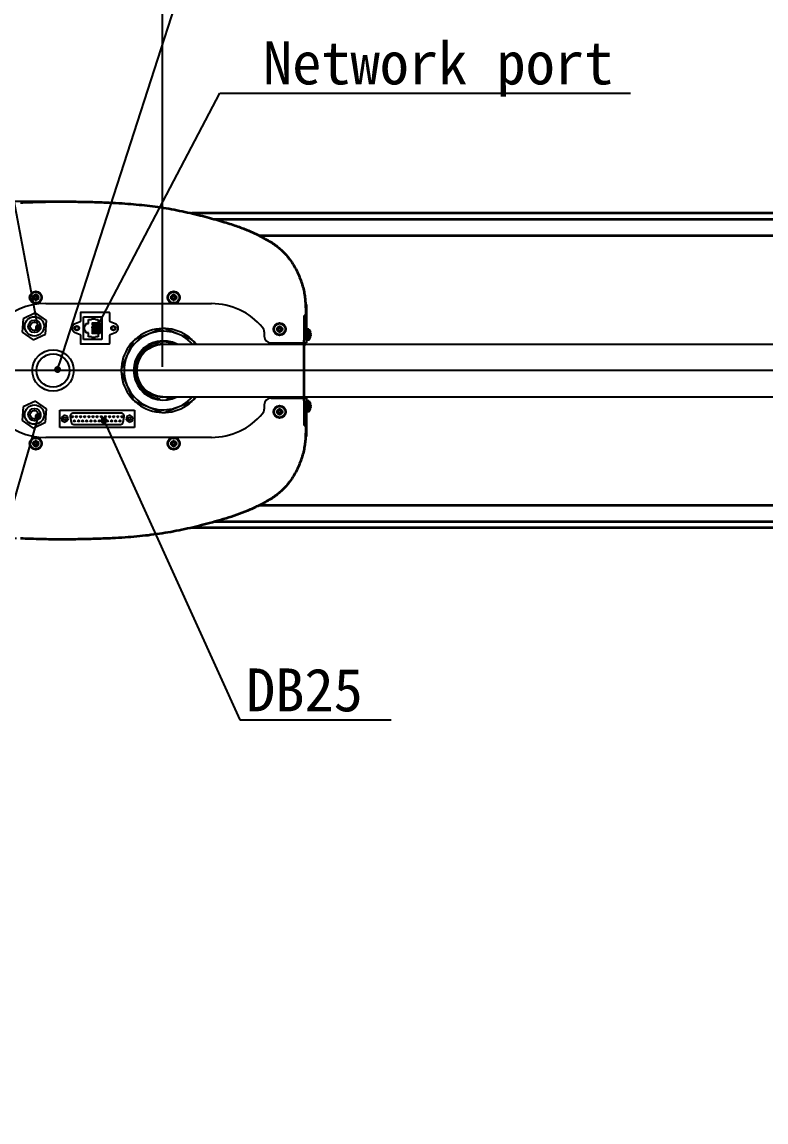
# Model space of a CAD drawing. Header units: millimetres. Extents: x 4086 to 8300, y 123 to 1549.
# Drawn here: x 6857.6 to 6979, y 543.4 to 722.9 of the extents above; entities that cross this region are included whole.
import ezdxf
from ezdxf import colors
from ezdxf.entities.mleader import LeaderData, LeaderLine
from ezdxf.math import Vec2, Vec3

# ---------------------------------------------------------------- set-up
doc = ezdxf.new("R2010")
doc.units = ezdxf.units.MM
doc.linetypes.add('PHANTOM', pattern=[0.8, 0.45, -0.05, 0.1, -0.05, 0.1, -0.05])
doc.layers.add('中心线', color=7, linetype='Continuous')
doc.layers.add('标注', color=7, linetype='Continuous', lineweight=25)
doc.layers.add('粗线', color=7, linetype='PHANTOM', lineweight=35)
doc.styles.get("Standard").update_dxf_attribs({"font": 'simsun.ttc'})
doc.dimstyles.new('直线标注', dxfattribs={"dimtxt": 7, "dimasz": 3, "dimexe": 1.25, "dimexo": 0.625, "dimtad": 1, "dimlfac": 4, "dimdsep": 46, "dimtxsty": 'Standard', "dimcen": 2.5, "dimadec": 0, "dimazin": 0, "dimtm": 1e-09, "dimtfac": 1, "dimtmove": 0, "dimatfit": 3, "dimfxl": 1, "dimarcsym": 0})

# ---------------------------------------------------------------- blocks, each defined once
blk = doc.blocks.new('*D2404')
at = {"layer": 'Defpoints', "color": 0}
for p in [(6880.55, 755.23), (6745.55, 666.02), (6880.55, 666.02)]:
    blk.add_point(p, dxfattribs=at)
at = {"layer": '标注', "color": 0, "linetype": 'Continuous', "lineweight": -2}
for p, q in [((6745.55, 666.64), (6745.55, 756.48)), ((6880.55, 666.64), (6880.55, 756.48)), ((6748.55, 755.23), (6877.55, 755.23))]:
    blk.add_line(p, q, dxfattribs=at)
at = {"layer": '标注', "color": 0}
for points in [[(6748.55, 755.73), (6748.55, 754.73), (6745.55, 755.23)], [(6877.55, 754.73), (6877.55, 755.73), (6880.55, 755.23)]]:
    blk.add_solid(points, dxfattribs=at)
at = {"layer": '标注', "color": 0, "insert": (6824.25, 762.86), "char_height": 7, "attachment_point": 2}
blk.add_mtext('600', dxfattribs=at)
blk = doc.blocks.new('*D2406')
at = {"layer": 'Defpoints', "color": 0}
for p in [(6864.09, 693.59), (6691.02, 638.61), (6857.35, 638.61)]:
    blk.add_point(p, dxfattribs=at)
at = {"layer": '标注', "color": 0, "linetype": 'Continuous', "lineweight": -2}
for p, q in [((6863.47, 693.59), (6689.77, 693.59)), ((6691.02, 690.59), (6691.02, 641.61)), ((6856.72, 638.61), (6689.77, 638.61))]:
    blk.add_line(p, q, dxfattribs=at)
at = {"layer": '标注', "color": 0}
for points in [[(6691.52, 690.59), (6690.52, 690.59), (6691.02, 693.59)], [(6690.52, 641.61), (6691.52, 641.61), (6691.02, 638.61)]]:
    blk.add_solid(points, dxfattribs=at)
at = {"layer": '标注', "color": 0, "insert": (6683.4, 666.16), "char_height": 7, "attachment_point": 2, "rotation": 90}
blk.add_mtext('244.4', dxfattribs=at)
blk = doc.blocks.new('*D2422')
at = {"layer": 'Defpoints', "color": 0}
for p in [(7014.89, 755.23), (6880.55, 666.02), (7014.89, 665.87)]:
    blk.add_point(p, dxfattribs=at)
at = {"layer": '标注', "color": 0, "lineweight": -2}
for p, q in [((6880.55, 666.64), (6880.55, 756.48)), ((7014.89, 666.49), (7014.89, 756.48)), ((6883.55, 755.23), (7011.89, 755.23))]:
    blk.add_line(p, q, dxfattribs=at)
at = {"layer": '标注', "color": 0}
for points in [[(6883.55, 755.73), (6883.55, 754.73), (6880.55, 755.23)], [(7011.89, 754.73), (7011.89, 755.73), (7014.89, 755.23)]]:
    blk.add_solid(points, dxfattribs=at)
at = {"layer": '标注', "color": 0, "insert": (6947.72, 759.36), "char_height": 7, "attachment_point": 5}
blk.add_mtext('600', dxfattribs=at)
blk = doc.blocks.new('_Dot')
at = {"color": 0, "linetype": 'ByBlock', "lineweight": -2}
blk.add_line((-0.5, 0), (-1, 0), dxfattribs=at)
at = {"color": 0, "linetype": 'ByBlock', "const_width": 0.5}
blk.add_lwpolyline([(-0.25, 0, 1), (0.25, 0, 1)], format="xyb", close=True, dxfattribs=at)

msp = doc.modelspace()

# ---------------------------------------------------------------- linework, layer by layer
at = {"color": 7, "linetype": 'Continuous'}
for p, q in [((6859.40223, 677.87709), (6859.40318, 677.84412)), ((6859.68837, 678.04212), (6859.40318, 678.04212)), ((6859.40318, 677.84412), (6859.68837, 677.84412)), ((6859.64176, 677.84412), (6859.64176, 678.04212)), ((6859.75587, 678.39481), (6859.75587, 678.10962)), ((6859.75587, 678.15623), (6859.95387, 678.15623)), ((6859.75587, 677.49144), (6859.75587, 677.77662)), ((6859.95387, 677.73001), (6859.75587, 677.73001)), ((6859.95387, 678.10962), (6859.95387, 678.39481)), ((6859.95387, 677.77662), (6859.95387, 677.49144)), ((6860.02137, 678.04212), (6860.30655, 678.04212)), ((6860.02137, 677.84412), (6860.30655, 677.84412)), ((6860.06798, 678.04212), (6860.06798, 677.84412)), ((6860.3075, 678.00915), (6860.30655, 678.04212)), ((6861.49638, 676.93062), (6888.49638, 676.93062)), ((6881.90223, 677.87709), (6881.90318, 677.84412)), ((6882.18837, 678.04212), (6881.90318, 678.04212)), ((6881.90318, 677.84412), (6882.18837, 677.84412)), ((6882.14176, 677.84412), (6882.14176, 678.04212)), ((6882.25587, 678.39481), (6882.25587, 678.10962)), ((6882.25587, 678.15623), (6882.45387, 678.15623)), ((6882.25587, 677.49144), (6882.25587, 677.77662)), ((6882.45387, 677.73001), (6882.25587, 677.73001)), ((6882.45387, 678.10962), (6882.45387, 678.39481)), ((6882.45387, 677.77662), (6882.45387, 677.49144)), ((6882.52137, 678.04212), (6882.80655, 678.04212)), ((6882.52137, 677.84412), (6882.80655, 677.84412)), ((6882.56798, 678.04212), (6882.56798, 677.84412)), ((6882.8075, 678.00915), (6882.80655, 678.04212)), ((6859.80827, 675.41927), (6857.81282, 674.47319)), ((6861.62532, 674.16419), (6859.80827, 675.41927)), ((6867.14487, 675.37812), (6867.14487, 674.08249)), ((6871.82487, 675.49062), (6867.25737, 675.49062)), ((6871.93737, 674.08249), (6871.93737, 675.37812)), ((6904.03351, 676.77245), (6904.03351, 670.51812)), ((6857.81282, 674.47319), (6857.63442, 672.27205)), ((6861.44692, 671.96305), (6861.62532, 674.16419)), ((6867.07399, 673.97797), (6866.26854, 673.65725)), ((6867.63987, 671.08062), (6867.63987, 674.77062)), ((6867.63987, 674.77062), (6870.65487, 674.77062)), ((6867.79737, 672.47562), (6867.79737, 673.37562)), ((6867.79737, 673.37562), (6868.04487, 673.37562)), ((6868.04487, 673.37562), (6868.04487, 673.70187)), ((6868.04487, 673.70187), (6868.44987, 673.70187)), ((6868.44987, 673.70187), (6868.44987, 674.32062)), ((6868.44987, 674.32062), (6868.92237, 674.32062)), ((6868.92237, 674.32062), (6868.92237, 674.45562)), ((6868.92237, 674.45562), (6869.61987, 674.45562)), ((6869.03875, 673.67712), (6869.03875, 673.78062)), ((6869.03875, 673.78062), (6870.04737, 673.78062)), ((6869.03875, 673.67712), (6870.36237, 673.67712)), ((6869.03875, 673.44762), (6869.03875, 673.55112)), ((6869.03875, 673.55112), (6870.36237, 673.55112)), ((6869.03875, 673.44762), (6870.36237, 673.44762)), ((6869.03875, 673.21812), (6869.03875, 673.32162)), ((6869.03875, 673.32162), (6870.36237, 673.32162)), ((6869.03875, 673.21812), (6870.36237, 673.21812)), ((6869.61987, 674.45562), (6869.61987, 674.32062)), ((6869.61987, 674.32062), (6870.04737, 674.32062)), ((6870.04737, 674.32062), (6870.04737, 673.80312)), ((6870.04737, 673.80312), (6870.36237, 673.80312)), ((6870.18237, 673.78062), (6870.18237, 673.67712)), ((6870.18237, 673.55112), (6870.18237, 673.44762)), ((6870.36237, 673.80312), (6870.36237, 672.04812)), ((6870.65487, 674.77062), (6870.65487, 671.08062)), ((6872.81369, 673.65725), (6872.00825, 673.97797)), ((6899.53587, 673.21981), (6899.53587, 672.93462)), ((6899.73387, 672.93462), (6899.73387, 673.21981)), ((6857.63442, 672.27205), (6859.45147, 671.01697)), ((6859.45147, 671.01697), (6861.44692, 671.96305)), ((6866.26854, 672.19399), (6867.07399, 671.87327)), ((6867.14487, 671.76875), (6867.14487, 670.47312)), ((6868.04487, 672.47562), (6867.79737, 672.47562)), ((6868.04487, 672.14937), (6868.04487, 672.47562)), ((6868.44987, 672.14937), (6868.04487, 672.14937)), ((6868.44987, 671.53062), (6868.44987, 672.14937)), ((6868.92237, 671.53062), (6868.44987, 671.53062)), ((6868.92237, 671.39562), (6868.92237, 671.53062)), ((6869.03875, 672.98862), (6869.03875, 673.09212)), ((6869.03875, 673.09212), (6870.36237, 673.09212)), ((6869.03875, 672.98862), (6870.36237, 672.98862)), ((6869.03875, 672.75912), (6869.03875, 672.86262)), ((6869.03875, 672.86262), (6870.36237, 672.86262)), ((6869.03875, 672.75912), (6870.36237, 672.75912)), ((6869.03875, 672.52962), (6869.03875, 672.63312)), ((6869.03875, 672.63312), (6870.36237, 672.63312)), ((6869.03875, 672.52962), (6870.36237, 672.52962)), ((6869.03875, 672.30012), (6869.03875, 672.40362)), ((6869.03875, 672.40362), (6870.36237, 672.40362)), ((6869.03875, 672.30012), (6870.36237, 672.30012)), ((6869.03875, 672.07062), (6869.03875, 672.17412)), ((6869.03875, 672.17412), (6870.36237, 672.17412)), ((6870.04737, 672.07062), (6869.03875, 672.07062)), ((6869.61987, 671.53062), (6869.61987, 671.39562)), ((6870.04737, 671.53062), (6869.61987, 671.53062)), ((6870.04737, 672.04812), (6870.04737, 671.53062)), ((6870.36237, 672.04812), (6870.04737, 672.04812)), ((6871.93737, 670.47312), (6871.93737, 671.76875)), ((6872.00825, 671.87327), (6872.81369, 672.19399)), ((6880.47149, 672.87782), (6875.95533, 671.00717)), ((6885.3794, 671.00717), (6880.86325, 672.87782)), ((6897.12455, 672.30284), (6897.12455, 671.64312)), ((6899.18223, 672.70209), (6899.18318, 672.66912)), ((6899.46837, 672.86712), (6899.18318, 672.86712)), ((6899.18318, 672.66912), (6899.46837, 672.66912)), ((6899.42176, 672.66912), (6899.42176, 672.86712)), ((6899.53587, 672.98123), (6899.73387, 672.98123)), ((6899.53587, 672.31644), (6899.53587, 672.60162)), ((6899.73387, 672.55501), (6899.53587, 672.55501)), ((6899.73387, 672.60162), (6899.73387, 672.31644)), ((6899.80137, 672.86712), (6900.08655, 672.86712)), ((6899.80137, 672.66912), (6900.08655, 672.66912)), ((6899.84798, 672.86712), (6899.84798, 672.66912)), ((6900.0875, 672.83415), (6900.08655, 672.86712)), ((6904.03351, 672.88062), (6904.14601, 672.88062)), ((6904.14601, 672.88059), (6904.14601, 670.85565)), ((6904.42129, 672.76812), (6904.14601, 672.76812)), ((6904.42129, 672.76812), (6904.42129, 670.96812)), ((6904.42129, 672.76812), (6904.65895, 672.32152)), ((6904.65895, 672.32152), (6904.65599, 672.31981)), ((6904.71812, 671.96712), (6904.65599, 671.96712)), ((6904.65763, 671.80209), (6904.65599, 671.76912)), ((6904.65599, 671.76912), (6904.71812, 671.76912)), ((6904.65599, 671.41644), (6904.65895, 671.41472)), ((6904.65862, 671.90114), (6904.65895, 671.86812)), ((6904.72095, 671.97617), (6904.71812, 671.96712)), ((6904.71812, 671.76912), (6904.72095, 671.76007)), ((6904.72095, 671.73538), (6904.71812, 671.70162)), ((6904.72095, 671.76007), (6904.72095, 671.73538)), ((6867.25737, 670.36062), (6871.82487, 670.36062)), ((6870.65487, 671.08062), (6867.63987, 671.08062)), ((6869.61987, 671.39562), (6868.92237, 671.39562)), ((6875.67832, 670.73016), (6873.80766, 666.214)), ((6880.55492, 670.29312), (7029.18992, 670.29312)), ((6885.83744, 670.29312), (6885.65642, 670.73016)), ((6898.24955, 670.51812), (6904.03351, 670.51812)), ((6903.72987, 670.29312), (6903.72987, 670.51812)), ((6904.03351, 670.85562), (6904.14601, 670.85562)), ((6904.42129, 670.96812), (6904.14601, 670.96812)), ((6873.80766, 665.82224), (6875.67832, 661.30609)), ((6859.80827, 661.01927), (6857.81282, 660.07319)), ((6861.62532, 659.76419), (6859.80827, 661.01927)), ((6875.95533, 661.02907), (6880.47149, 659.15842)), ((6880.10487, 661.24362), (6880.10487, 661.39471)), ((6880.55492, 661.74312), (7029.18992, 661.74312)), ((6880.86325, 659.15842), (6885.3794, 661.02907)), ((6881.22987, 661.2439), (6881.22987, 661.39471)), ((6885.65642, 661.30609), (6885.83744, 661.74312)), ((6898.24955, 661.51812), (6904.03351, 661.51812)), ((6903.72987, 661.51812), (6903.72987, 661.74312)), ((6904.03351, 661.51812), (6904.03351, 655.2638)), ((6904.03351, 661.18062), (6904.14601, 661.18062)), ((6904.14601, 661.18059), (6904.14601, 659.15565)), ((6904.42129, 661.06812), (6904.14601, 661.06812)), ((6904.42129, 661.06812), (6904.42129, 659.26812)), ((6904.42129, 661.06812), (6904.65895, 660.62152)), ((6857.81282, 660.07319), (6857.63442, 657.87205)), ((6861.44692, 657.56305), (6861.62532, 659.76419)), ((6863.79237, 656.73687), (6863.79237, 659.54937)), ((6863.79237, 659.54937), (6875.94237, 659.54937)), ((6873.82053, 659.03187), (6865.91421, 659.03187)), ((6875.94237, 659.54937), (6875.94237, 656.73687)), ((6897.12455, 660.39312), (6897.12455, 659.73341)), ((6899.18223, 659.20209), (6899.18318, 659.16912)), ((6899.46837, 659.36712), (6899.18318, 659.36712)), ((6899.18318, 659.16912), (6899.46837, 659.16912)), ((6899.42176, 659.16912), (6899.42176, 659.36712)), ((6899.53587, 659.71981), (6899.53587, 659.43462)), ((6899.53587, 659.48123), (6899.73387, 659.48123)), ((6899.53587, 658.81644), (6899.53587, 659.10162)), ((6899.73387, 659.05501), (6899.53587, 659.05501)), ((6899.73387, 659.43462), (6899.73387, 659.71981)), ((6899.73387, 659.10162), (6899.73387, 658.81644)), ((6899.80137, 659.36712), (6900.08655, 659.36712)), ((6899.80137, 659.16912), (6900.08655, 659.16912)), ((6899.84798, 659.36712), (6899.84798, 659.16912)), ((6900.0875, 659.33415), (6900.08655, 659.36712)), ((6904.03351, 659.15562), (6904.14601, 659.15562)), ((6904.42129, 659.26812), (6904.14601, 659.26812)), ((6904.65895, 660.62152), (6904.65599, 660.61981)), ((6904.71812, 660.26712), (6904.65599, 660.26712)), ((6904.65763, 660.10209), (6904.65599, 660.06912)), ((6904.65599, 660.06912), (6904.71812, 660.06912)), ((6904.65599, 659.71644), (6904.65895, 659.71472)), ((6904.65862, 660.20114), (6904.65895, 660.16812)), ((6904.72095, 660.27617), (6904.71812, 660.26712)), ((6904.71812, 660.06912), (6904.72095, 660.06007)), ((6904.72095, 660.03538), (6904.71812, 660.00162)), ((6904.72095, 660.06007), (6904.72095, 660.03538)), ((6857.63442, 657.87205), (6859.45147, 656.61697)), ((6859.45147, 656.61697), (6861.44692, 657.56305)), ((6864.49109, 658.72202), (6864.03189, 658.35958)), ((6864.03189, 658.35958), (6864.11617, 657.78069)), ((6864.11617, 657.78069), (6864.65965, 657.56422)), ((6865.03457, 658.50556), (6864.49109, 658.72202)), ((6864.65965, 657.56422), (6865.11885, 657.92666)), ((6865.11885, 657.92666), (6865.03457, 658.50556)), ((6865.47094, 658.5043), (6865.62844, 657.6043)), ((6866.07171, 657.23187), (6873.66303, 657.23187)), ((6874.10629, 657.6043), (6874.26379, 658.5043)), ((6874.70017, 658.50556), (6874.61589, 657.92666)), ((6874.61589, 657.92666), (6875.07509, 657.56422)), ((6875.24365, 658.72202), (6874.70017, 658.50556)), ((6875.07509, 657.56422), (6875.61857, 657.78069)), ((6875.70285, 658.35958), (6875.24365, 658.72202)), ((6875.61857, 657.78069), (6875.70285, 658.35958)), ((6875.94237, 656.73687), (6863.79237, 656.73687)), ((6859.40223, 654.02709), (6859.40318, 653.99412)), ((6859.68837, 654.19212), (6859.40318, 654.19212)), ((6859.40318, 653.99412), (6859.68837, 653.99412)), ((6859.64176, 653.99412), (6859.64176, 654.19212)), ((6859.75587, 654.54481), (6859.75587, 654.25962)), ((6859.75587, 654.30623), (6859.95387, 654.30623)), ((6859.75587, 653.64144), (6859.75587, 653.92662)), ((6859.95387, 653.88001), (6859.75587, 653.88001)), ((6859.95387, 654.25962), (6859.95387, 654.54481)), ((6859.95387, 653.92662), (6859.95387, 653.64144)), ((6860.02137, 654.19212), (6860.30655, 654.19212)), ((6860.02137, 653.99412), (6860.30655, 653.99412)), ((6860.06798, 654.19212), (6860.06798, 653.99412)), ((6860.3075, 654.15915), (6860.30655, 654.19212)), ((6888.49638, 655.10562), (6861.49638, 655.10562)), ((6881.90223, 654.02709), (6881.90318, 653.99412)), ((6882.18837, 654.19212), (6881.90318, 654.19212)), ((6881.90318, 653.99412), (6882.18837, 653.99412)), ((6882.14176, 653.99412), (6882.14176, 654.19212)), ((6882.25587, 654.54481), (6882.25587, 654.25962)), ((6882.25587, 654.30623), (6882.45387, 654.30623)), ((6882.25587, 653.64144), (6882.25587, 653.92662)), ((6882.45387, 653.88001), (6882.25587, 653.88001)), ((6882.45387, 654.25962), (6882.45387, 654.54481)), ((6882.45387, 653.92662), (6882.45387, 653.64144)), ((6882.52137, 654.19212), (6882.80655, 654.19212)), ((6882.52137, 653.99412), (6882.80655, 653.99412)), ((6882.56798, 654.19212), (6882.56798, 653.99412)), ((6882.8075, 654.15915), (6882.80655, 654.19212))]:
    msp.add_line(p, q, dxfattribs=at)
for points in [[(6859.40318, 678.04212), (6859.40223, 678.00915), (6859.40166, 677.97614), (6859.40147, 677.94312)], [(6859.40147, 677.94312), (6859.40166, 677.9101), (6859.40223, 677.87709)], [(6859.95387, 678.39481), (6859.88789, 678.39633), (6859.82184, 678.39633), (6859.75587, 678.39481)], [(6859.75587, 677.49144), (6859.82184, 677.48991), (6859.88789, 677.48991), (6859.95387, 677.49144)], [(6860.30655, 677.84412), (6860.3075, 677.87709), (6860.30808, 677.9101), (6860.30827, 677.94312)], [(6860.30827, 677.94312), (6860.30808, 677.97614), (6860.3075, 678.00915)], [(6881.90318, 678.04212), (6881.90223, 678.00915), (6881.90166, 677.97614), (6881.90147, 677.94312)], [(6881.90147, 677.94312), (6881.90166, 677.9101), (6881.90223, 677.87709)], [(6882.45387, 678.39481), (6882.38789, 678.39633), (6882.32184, 678.39633), (6882.25587, 678.39481)], [(6882.25587, 677.49144), (6882.32184, 677.48991), (6882.38789, 677.48991), (6882.45387, 677.49144)], [(6882.80655, 677.84412), (6882.8075, 677.87709), (6882.80808, 677.9101), (6882.80827, 677.94312)], [(6882.80827, 677.94312), (6882.80808, 677.97614), (6882.8075, 678.00915)], [(6899.73387, 673.21981), (6899.66789, 673.22133), (6899.60184, 673.22133), (6899.53587, 673.21981)], [(6899.18318, 672.86712), (6899.18223, 672.83415), (6899.18166, 672.80114), (6899.18147, 672.76812)], [(6899.18147, 672.76812), (6899.18166, 672.7351), (6899.18223, 672.70209)], [(6899.53587, 672.31644), (6899.60184, 672.31491), (6899.66789, 672.31491), (6899.73387, 672.31644)], [(6900.08655, 672.66912), (6900.0875, 672.70209), (6900.08808, 672.7351), (6900.08827, 672.76812)], [(6900.08827, 672.76812), (6900.08808, 672.80114), (6900.0875, 672.83415)], [(6904.65599, 671.96712), (6904.65763, 671.93415), (6904.65862, 671.90114)], [(6904.65895, 671.86812), (6904.65862, 671.8351), (6904.65763, 671.80209)], [(6904.71812, 672.03462), (6904.72096, 672.00084), (6904.72095, 671.97617)], [(6899.18318, 659.36712), (6899.18223, 659.33415), (6899.18166, 659.30114), (6899.18147, 659.26812)], [(6899.18147, 659.26812), (6899.18166, 659.2351), (6899.18223, 659.20209)], [(6899.73387, 659.71981), (6899.66789, 659.72133), (6899.60184, 659.72133), (6899.53587, 659.71981)], [(6900.08655, 659.16912), (6900.0875, 659.20209), (6900.08808, 659.2351), (6900.08827, 659.26812)], [(6900.08827, 659.26812), (6900.08808, 659.30114), (6900.0875, 659.33415)], [(6904.65599, 660.26712), (6904.65763, 660.23415), (6904.65862, 660.20114)], [(6904.65895, 660.16812), (6904.65862, 660.1351), (6904.65763, 660.10209)], [(6904.71812, 660.33462), (6904.72096, 660.30084), (6904.72095, 660.27617)], [(6899.53587, 658.81644), (6899.60184, 658.81491), (6899.66789, 658.81491), (6899.73387, 658.81644)], [(6859.40318, 654.19212), (6859.40223, 654.15915), (6859.40166, 654.12614), (6859.40147, 654.09312)], [(6859.40147, 654.09312), (6859.40166, 654.0601), (6859.40223, 654.02709)], [(6859.95387, 654.54481), (6859.88789, 654.54633), (6859.82184, 654.54633), (6859.75587, 654.54481)], [(6859.75587, 653.64144), (6859.82184, 653.63991), (6859.88789, 653.63991), (6859.95387, 653.64144)], [(6860.30655, 653.99412), (6860.3075, 654.02709), (6860.30808, 654.0601), (6860.30827, 654.09312)], [(6860.30827, 654.09312), (6860.30808, 654.12614), (6860.3075, 654.15915)], [(6881.90318, 654.19212), (6881.90223, 654.15915), (6881.90166, 654.12614), (6881.90147, 654.09312)], [(6881.90147, 654.09312), (6881.90166, 654.0601), (6881.90223, 654.02709)], [(6882.45387, 654.54481), (6882.38789, 654.54633), (6882.32184, 654.54633), (6882.25587, 654.54481)], [(6882.25587, 653.64144), (6882.32184, 653.63991), (6882.38789, 653.63991), (6882.45387, 653.64144)], [(6882.80655, 653.99412), (6882.8075, 654.02709), (6882.80808, 654.0601), (6882.80827, 654.09312)], [(6882.80827, 654.09312), (6882.80808, 654.12614), (6882.8075, 654.15915)]]:
    msp.add_lwpolyline(points, dxfattribs=at)
for centre, radius in [((6859.85487, 677.94312), 1.0125), ((6859.85487, 677.94312), 0.9), ((6882.35487, 677.94312), 1.0125), ((6882.35487, 677.94312), 0.9), ((6859.85487, 677.94312), 0.45), ((6882.35487, 677.94312), 0.45), ((6859.62987, 673.21812), 1.575), ((6859.62987, 673.21812), 1.0125), ((6859.62987, 673.21812), 0.675), ((6866.55987, 672.92562), 0.37125), ((6866.55987, 672.92562), 0.3375), ((6866.55987, 672.92562), 0.28125), ((6872.52237, 672.92562), 0.37125), ((6872.52237, 672.92562), 0.3375), ((6872.52237, 672.92562), 0.28125), ((6899.63487, 672.76812), 1.0125), ((6899.63487, 672.76812), 0.9), ((6899.63487, 672.76812), 0.45), ((6862.66737, 666.01812), 3.375), ((6862.66737, 666.01812), 2.7), ((6859.62987, 658.81812), 1.575), ((6859.62987, 658.81812), 1.0125), ((6859.62987, 658.81812), 0.675), ((6899.63487, 659.26812), 1.0125), ((6899.63487, 659.26812), 0.9), ((6899.63487, 659.26812), 0.45), ((6864.57537, 658.14312), 0.225), ((6865.81737, 658.46937), 0.1125), ((6866.15487, 657.79437), 0.1125), ((6866.49237, 658.46937), 0.1125), ((6866.82987, 657.79437), 0.1125), ((6867.16737, 658.46937), 0.1125), ((6867.50487, 657.79437), 0.1125), ((6867.84237, 658.46937), 0.1125), ((6868.17987, 657.79437), 0.1125), ((6868.51737, 658.46937), 0.1125), ((6868.85487, 657.79437), 0.1125), ((6869.19237, 658.46937), 0.1125), ((6869.52987, 657.79437), 0.1125), ((6869.86737, 658.46937), 0.1125), ((6870.20487, 657.79437), 0.1125), ((6870.54237, 658.46937), 0.1125), ((6870.87987, 657.79437), 0.1125), ((6871.21737, 658.46937), 0.1125), ((6871.55487, 657.79437), 0.1125), ((6871.89237, 658.46937), 0.1125), ((6872.22987, 657.79437), 0.1125), ((6872.56737, 658.46937), 0.1125), ((6872.90487, 657.79437), 0.1125), ((6873.24237, 658.46937), 0.1125), ((6873.57987, 657.79437), 0.1125), ((6873.91737, 658.46937), 0.1125), ((6875.15937, 658.14312), 0.225), ((6859.85487, 654.09312), 1.0125), ((6859.85487, 654.09312), 0.9), ((6859.85487, 654.09312), 0.45), ((6882.35487, 654.09312), 1.0125), ((6882.35487, 654.09312), 0.9), ((6882.35487, 654.09312), 0.45)]:
    msp.add_circle(centre, radius, dxfattribs=at)
for centre, radius, start, end in [((6861.49638, 666.01812), 10.9125, 90, 270), ((6859.68837, 678.10962), 0.0675, 270, 0), ((6859.68837, 677.77662), 0.0675, 0, 90), ((6860.02137, 678.10962), 0.0675, 180, 270), ((6860.02137, 677.77662), 0.0675, 90, 180), ((6882.18837, 678.10962), 0.0675, 270, 0), ((6882.18837, 677.77662), 0.0675, 0, 90), ((6882.52137, 678.10962), 0.0675, 180, 270), ((6882.52137, 677.77662), 0.0675, 90, 180), ((6888.49638, 666.01812), 10.9125, 39.9498241, 90), ((6867.25737, 675.37812), 0.1125, 90, 180), ((6871.82487, 675.37812), 0.1125, 0, 90), ((6866.55987, 672.92562), 0.7875, 111.7117514, 248.2882486), ((6867.03237, 674.08249), 0.1125, 291.7117514, 0), ((6872.04987, 674.08249), 0.1125, 180, 248.2882486), ((6872.52237, 672.92562), 0.7875, 291.7117514, 68.2882486), ((6867.03237, 671.76875), 0.1125, 0, 68.2882486), ((6872.04987, 671.76875), 0.1125, 111.7117514, 180), ((6880.66737, 666.01812), 6.8625, 38.7698154, 321.2301846), ((6880.66737, 666.01812), 6.4125, 42.0710678, 317.9289322), ((6895.99955, 672.30284), 1.125, 0, 39.9498241), ((6898.24955, 671.64312), 1.125, 180, 270), ((6899.46837, 672.93462), 0.0675, 270, 0), ((6899.46837, 672.60162), 0.0675, 0, 90), ((6899.80137, 672.93462), 0.0675, 180, 270), ((6899.80137, 672.60162), 0.0675, 90, 180), ((6903.26851, 671.86812), 1.45915, 6.5521722, 18.0323524), ((6903.26851, 671.86812), 1.45915, 341.9676476, 353.4478278), ((6867.25737, 670.47312), 0.1125, 180, 270), ((6871.82487, 670.47312), 0.1125, 270, 0), ((6880.66737, 666.01812), 4.84875, 62.3457339, 297.6054782), ((6880.66737, 666.01812), 4.6575, 67.8593487, 263.0632864), ((6880.55492, 666.01812), 4.275, 90, 270), ((6880.66737, 666.01812), 4.6575, 276.9367136, 293.2303126), ((6898.24955, 660.39312), 1.125, 90, 180), ((6865.91421, 658.58187), 0.45, 90, 189.9262455), ((6873.82053, 658.58187), 0.45, 350.0737545, 90), ((6888.49638, 666.01812), 10.9125, 270, 320.0501759), ((6895.99955, 659.73341), 1.125, 320.0501759, 0), ((6899.46837, 659.43462), 0.0675, 270, 0), ((6899.46837, 659.10162), 0.0675, 0, 90), ((6899.80137, 659.43462), 0.0675, 180, 270), ((6899.80137, 659.10162), 0.0675, 90, 180), ((6903.26851, 660.16812), 1.45915, 6.5521722, 18.0323524), ((6903.26851, 660.16812), 1.45915, 341.9676476, 353.4478278), ((6866.07171, 657.68187), 0.45, 189.9262455, 270), ((6873.66303, 657.68187), 0.45, 270, 350.0737545), ((6859.68837, 654.25962), 0.0675, 270, 0), ((6859.68837, 653.92662), 0.0675, 0, 90), ((6860.02137, 654.25962), 0.0675, 180, 270), ((6860.02137, 653.92662), 0.0675, 90, 180), ((6882.18837, 654.25962), 0.0675, 270, 0), ((6882.18837, 653.92662), 0.0675, 0, 90), ((6882.52137, 654.25962), 0.0675, 180, 270), ((6882.52137, 653.92662), 0.0675, 90, 180)]:
    msp.add_arc(centre, radius, start, end, dxfattribs=at)
for points in [[(6904.42128, 670.96813), (6904.52508, 671.10103), (6904.60666, 671.25441), (6904.65895, 671.41472)], [(6904.42128, 659.26813), (6904.52508, 659.40103), (6904.60666, 659.55441), (6904.65895, 659.71472)]]:
    msp.add_open_spline(points, degree=3, dxfattribs=at)
at = {"layer": '中心线'}
msp.add_line((6728.7296, 666.08595), (7100.33841, 666.08595), dxfattribs=at)
at = {"layer": '粗线', "color": 7, "linetype": 'Continuous'}
for p, q in [((7039.17995, 691.66812), (6885.29667, 691.66812)), ((6888.92166, 690.73539), (7039.17995, 690.73539)), ((6896.23285, 688.06812), (7039.17995, 688.06812)), ((7039.17995, 643.96812), (6896.23285, 643.96812)), ((7039.17995, 641.30086), (6888.92152, 641.30086)), ((6885.29663, 640.36812), (7039.17995, 640.36812))]:
    msp.add_line(p, q, dxfattribs=at)
at = {"layer": '粗线', "linetype": 'Continuous'}
for p, q in [((6903.62859, 675.01812), (6903.62859, 670.96812)), ((6903.62859, 675.01812), (6903.89859, 675.01812)), ((6903.50495, 670.29312), (6903.89273, 670.29312)), ((6903.62543, 661.06812), (6903.62543, 670.96812)), ((6903.62859, 661.06812), (6903.62859, 657.01812)), ((6903.89859, 657.01812), (6903.62859, 657.01812))]:
    msp.add_line(p, q, dxfattribs=at)
msp.add_arc((6880.55492, 666.01812), 4.275, 90, 270, dxfattribs=at)
for points, knots in [([(6857.34757, 693.42333), (6858.44204, 693.48069), (6860.58702, 693.56222), (6863.71814, 693.60221), (6866.65429, 693.57887), (6869.33781, 693.51635), (6871.7342, 693.43019), (6873.85778, 693.31537), (6875.77522, 693.17261), (6877.58089, 692.99748), (6879.34844, 692.78172), (6881.11601, 692.51543), (6882.87603, 692.19513), (6884.59544, 691.83448), (6886.23857, 691.44891), (6887.78574, 691.05167), (6889.22835, 690.65252), (6890.55239, 690.26319), (6891.73924, 689.89409), (6892.7836, 689.53985), (6893.70941, 689.19538), (6894.55982, 688.84915), (6895.37418, 688.48791), (6896.17421, 688.10272), (6896.96393, 687.69187), (6897.48254, 687.40211), (6897.73927, 687.25388)], [0, 0, 0, 0, 0.079534208, 0.1557499, 0.227225211, 0.292605579, 0.350540196, 0.401236685, 0.446929351, 0.490063052, 0.532876882, 0.576137878, 0.619763249, 0.662680602, 0.703617685, 0.742234068, 0.778592576, 0.812235482, 0.842384468, 0.868784708, 0.892255221, 0.914059807, 0.935407769, 0.956895903, 0.978486252, 1, 1, 1, 1]), ([(6897.73927, 687.25388), (6898.01285, 687.09593), (6898.54602, 686.76322), (6899.30615, 686.20568), (6900.0231, 685.58511), (6900.69779, 684.89087), (6901.32258, 684.11849), (6901.88651, 683.27574), (6902.38158, 682.38152), (6902.80991, 681.45703), (6903.17508, 680.51807), (6903.46447, 679.5738), (6903.66946, 678.63769), (6903.79426, 677.71981), (6903.8641, 676.81931), (6903.89503, 675.92087), (6903.89859, 675.32091), (6903.89859, 675.01812)], [0, 0, 0, 0, 0.065704645, 0.130579011, 0.19587971, 0.262694651, 0.331665522, 0.402213371, 0.47332621, 0.544035604, 0.613985724, 0.682713992, 0.749238138, 0.81306357, 0.875221413, 0.93702266, 1, 1, 1, 1]), ([(6903.89859, 657.01812), (6903.89859, 656.71578), (6903.89504, 656.11654), (6903.8642, 655.21895), (6903.79451, 654.31887), (6903.66992, 653.40119), (6903.4652, 652.46522), (6903.17609, 651.52109), (6902.81118, 650.58218), (6902.38301, 649.65756), (6901.88801, 648.76295), (6901.32393, 647.91954), (6900.6987, 647.14634), (6900.0234, 646.45138), (6899.30596, 645.83039), (6898.54573, 645.27283), (6898.01269, 644.94022), (6897.73927, 644.78236)], [0, 0, 0, 0, 0.062883389, 0.124629404, 0.186759726, 0.2505796, 0.317089123, 0.385797718, 0.455736642, 0.526448209, 0.597578615, 0.668171565, 0.737210213, 0.804103526, 0.86945097, 0.93433544, 1, 1, 1, 1]), ([(6897.73927, 644.78236), (6897.20096, 644.47157), (6896.10437, 643.88101), (6894.40503, 643.10491), (6892.66133, 642.44133), (6890.89117, 641.87165), (6889.11048, 641.34783), (6887.31842, 640.85906), (6885.5132, 640.41101), (6883.69704, 640.00687), (6881.87033, 639.651), (6880.03457, 639.35061), (6878.19322, 639.10755), (6876.32406, 638.91174), (6874.36195, 638.75391), (6872.20353, 638.62733), (6869.76182, 638.53207), (6867.00845, 638.46319), (6863.97328, 638.43292), (6860.72063, 638.46966), (6858.48808, 638.55314), (6857.34757, 638.61291)], [0, 0, 0, 0, 0.0451098, 0.090318311, 0.135479291, 0.180421257, 0.225237979, 0.270175283, 0.315213379, 0.360207756, 0.405186431, 0.450254378, 0.495180729, 0.539955679, 0.586630508, 0.638020958, 0.696853038, 0.763955676, 0.837893999, 0.917118109, 1, 1, 1, 1])]:
    msp.add_open_spline(points, degree=3, knots=knots, dxfattribs=at)

# ---------------------------------------------------------------- dimensions: what is measured, and where the dimension line sits
at = {"layer": '标注'}
dim = msp.add_linear_dim(base=(7014.89315, 755.23121), p1=(6880.55495, 666.01812), p2=(7014.89315, 665.86632), text='600', dimstyle='直线标注', dxfattribs=at)
dim.commit()
dim.dimension.update_dxf_attribs({"geometry": '*D2422', "text_midpoint": (6947.72405, 759.35621)})
at = {"layer": '标注', "linetype": 'Continuous'}
dim = msp.add_linear_dim(base=(6880.55495, 755.23121), p1=(6745.55495, 666.01812), p2=(6880.55495, 666.01812), text='600', dimstyle='直线标注', override={"dimtxsty": 'Standard'}, dxfattribs=at)
dim.commit()
dim.dimension.update_dxf_attribs({"geometry": '*D2404', "text_midpoint": (6824.24821, 755.23121), "dimtype": 160})
dim = msp.add_linear_dim(base=(6691.02003, 638.61291), p1=(6864.0931, 693.59213), p2=(6857.34757, 638.61291), angle=270, text='244.4', dimstyle='直线标注', override={"dimtxsty": 'Standard'}, dxfattribs=at)
dim.commit()
dim.dimension.update_dxf_attribs({"geometry": '*D2406', "text_midpoint": (6691.02003, 666.15765), "dimtype": 160})

# ---------------------------------------------------------------- leaders
ml = msp.add_multileader_mtext('Standard')
ml.set_content('Air duct for user {\\fSource Han Sans CN Normal|b0|i0|c134|p2;%%C}6（grey）', color=256)
ml.set_leader_properties()
ml.set_arrow_properties(name='DOT')
ml.build(insert=Vec2(0, 0))
ml.multileader.update_dxf_attribs({"text_left_attachment_type": 5, "text_right_attachment_type": 6, "dogleg_length": 0.36, "arrow_head_size": 1.125})
ctx = ml.context
ctx.base_point, ctx.char_height, ctx.arrow_head_size, ctx.landing_gap_size, ctx.plane_origin = Vec3(6709.36945, 729.29338), 7, 1.125, 0.2025, Vec3(6713.1364, 603.04056)
ctx.left_attachment, ctx.right_attachment, ctx.text_align_type = 5, 6, 2
notes = []
notes.append((ctx, [(1, (1, 1, 0), (6849.55039, 729.29338), (-1, 0), 0.81, [(0, [(6860.2641, 672.9871)], 0, [])])]))
ctx.mtext.insert, ctx.mtext.alignment, ctx.mtext.flow_direction = Vec3(6848.53789, 738.28779), 3, 5
ml = msp.add_multileader_mtext('Standard')
ml.set_content('Air duct for user {\\fSource Han Sans CN Normal|b0|i0|c134|p2;%%C}6（blue）', color=256)
ml.set_leader_properties()
ml.set_arrow_properties(name='DOT')
ml.build(insert=Vec2(0, 0))
ml.multileader.update_dxf_attribs({"text_left_attachment_type": 5, "text_right_attachment_type": 6, "dogleg_length": 0.36, "arrow_head_size": 1.125})
ctx = ml.context
ctx.base_point, ctx.char_height, ctx.arrow_head_size, ctx.landing_gap_size, ctx.plane_origin = Vec3(6700.61933, 591.30238), 7, 1.125, 0.2025, Vec3(6612.82071, 590.87681)
ctx.left_attachment, ctx.right_attachment, ctx.text_align_type = 5, 6, 2
notes.append((ctx, [(1, (1, 1, 0), (6840.80027, 591.30238), (-1, 0), 0.81, [(0, [(6860.23829, 658.52581)], 0, [])])]))
ctx.mtext.insert, ctx.mtext.alignment, ctx.mtext.flow_direction = Vec3(6839.78777, 599.31914), 3, 5
at = {"layer": '标注'}
ml = msp.add_multileader_mtext('Standard', dxfattribs=at)
ml.set_content('Indicator light', color=256)
ml.set_leader_properties()
ml.set_arrow_properties(name='DOT')
ml.build(insert=Vec2(0, 0))
ml.multileader.update_dxf_attribs({"text_left_attachment_type": 5, "text_right_attachment_type": 6, "dogleg_length": 0.36, "arrow_head_size": 1.125})
ctx = ml.context
ctx.base_point, ctx.char_height, ctx.arrow_head_size, ctx.landing_gap_size, ctx.plane_origin = Vec3(6885.8052, 733.02606), 7, 1.125, 0.2025, Vec3(6863.41458, 666.1793)
ctx.left_attachment, ctx.right_attachment, ctx.attachment_type = 5, 6, 2
notes.append((ctx, [(0, (1, 1, 0), (6884.9952, 733.02606), (1, 0), 0.81, [(0, [(6863.41458, 666.1793)], 0, [])])]))
ctx.mtext.insert, ctx.mtext.flow_direction = Vec3(6886.0077, 741.5121), 5
ml = msp.add_multileader_mtext('Standard', dxfattribs=at)
ml.set_content('Network port', color=256)
ml.set_leader_properties()
ml.set_arrow_properties(name='DOT')
ml.build(insert=Vec2(0, 0))
ml.multileader.update_dxf_attribs({"text_left_attachment_type": 5, "text_right_attachment_type": 6, "dogleg_length": 0.36, "arrow_head_size": 1.125})
ctx = ml.context
ctx.base_point, ctx.char_height, ctx.arrow_head_size, ctx.landing_gap_size, ctx.plane_origin = Vec3(6896.71388, 711.26403), 7, 1.125, 0.2025, Vec3(6949.02072, 552.84795)
ctx.left_attachment, ctx.right_attachment, ctx.attachment_type = 5, 6, 2
notes.append((ctx, [(0, (1, 1, 0), (6889.88634, 711.26403), (1, 0), 6.82754, [(0, [(6869.70056, 672.75912)], 0, [])])]))
ctx.mtext.insert, ctx.mtext.flow_direction = Vec3(6896.91638, 719.71096), 5
ml = msp.add_multileader_mtext('Standard', dxfattribs=at)
ml.set_content('DB25', color=256)
ml.set_leader_properties()
ml.set_arrow_properties(name='DOT')
ml.build(insert=Vec2(0, 0))
ml.multileader.update_dxf_attribs({"text_left_attachment_type": 5, "text_right_attachment_type": 6, "dogleg_length": 0.36, "arrow_head_size": 1.125})
ctx = ml.context
ctx.base_point, ctx.char_height, ctx.arrow_head_size, ctx.landing_gap_size, ctx.plane_origin = Vec3(6893.95846, 608.99097), 7, 1.125, 0.2025, Vec3(6962.27731, 551.84377)
ctx.left_attachment, ctx.right_attachment, ctx.attachment_type = 5, 6, 2
notes.append((ctx, [(0, (1, 1, 0), (6893.14846, 608.99097), (1, 0), 0.81, [(0, [(6870.96946, 657.86241)], 0, [])])]))
ctx.mtext.insert, ctx.mtext.flow_direction = Vec3(6894.16096, 617.39097), 5
for ctx, leaders in notes:
    for number, flags, end, landing, length, lines in leaders:
        leader = LeaderData()
        leader.index, (leader.has_last_leader_line, leader.has_dogleg_vector, leader.attachment_direction) = number, flags
        leader.last_leader_point, leader.dogleg_vector, leader.dogleg_length = Vec3(end), Vec3(landing), length
        for number, points, colour, breaks in lines:
            line = LeaderLine()
            line.index, line.vertices, line.color, line.breaks = number, Vec3.list(points), colors.encode_raw_color(colour), breaks
            leader.lines.append(line)
        ctx.leaders.append(leader)

doc.saveas('drawing.dxf')
